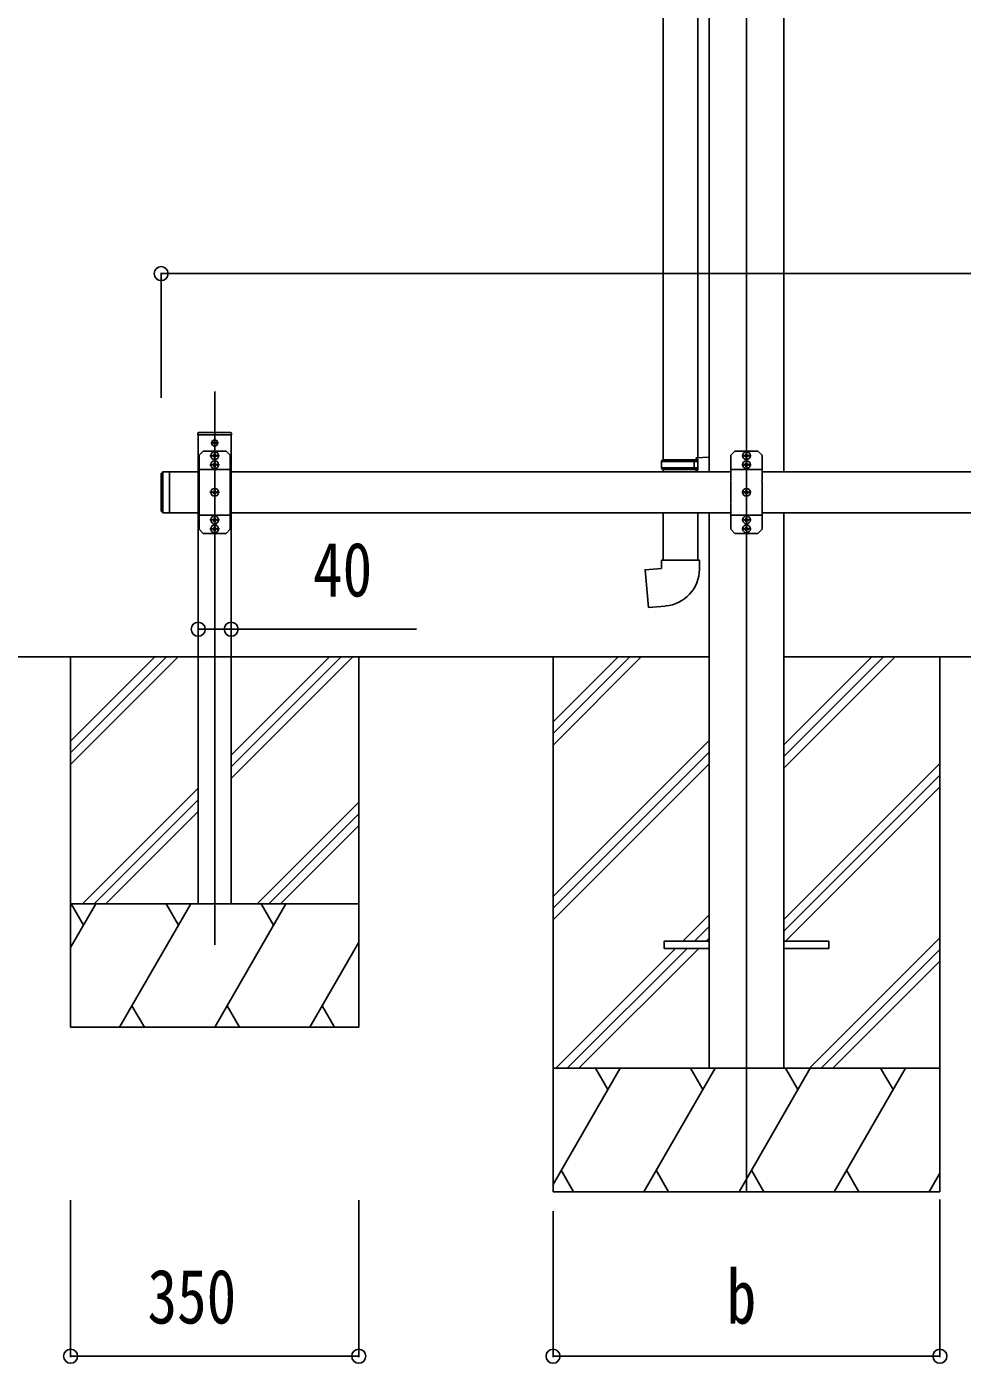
# Model space of a CAD drawing. Units: millimetres, scale not verified. Extents: x -8410 to 8410, y -5941 to 5943.
# Drawn here: x -2665 to -1529, y -4326 to -2702 of the extents above; entities that cross this region are included whole.
import ezdxf
from ezdxf.enums import TextEntityAlignment as Align

# ---------------------------------------------------------------- set-up
doc = ezdxf.new("R2010")
doc.units = ezdxf.units.MM
doc.header["$LTSCALE"] = 30
for name, color, linetype in [('0-4_YKK_12', 2, 'Continuous'), ('0-5_YKK_13', 4, 'Continuous'), ('0-6_YKK_A1', 4, 'Continuous'), ('0-7_YKK_D', 6, 'Continuous')]:
    doc.layers.add(name, color=color, linetype=linetype)
doc.styles.add('ＭＳ ゴシック', font='')
doc.styles.get('ＭＳ ゴシック').set_extended_font_data('MS Gothic')

msp = doc.modelspace()

# ---------------------------------------------------------------- linework, layer by layer
at = {"layer": '0-4_YKK_12'}
for p, q in [((-1790.8, -1374.32), (-1790.8, -4117.89)), ((-2436.81, -3817.89), (-2436.81, -3145.39)), ((-2440.96, -3207.89), (-2432.66, -3207.89)), ((-2436.81, -3212.04), (-2436.81, -3203.74)), ((-2431.07, -3223.39), (-2442.54, -3223.39)), ((-2436.81, -3229.13), (-2436.81, -3217.66)), ((-2436.81, -3240.13), (-2436.81, -3228.66)), ((-1785.07, -3223.39), (-1796.54, -3223.39)), ((-1790.81, -3229.13), (-1790.81, -3217.66)), ((-1790.81, -3240.13), (-1790.81, -3228.66)), ((-2431.07, -3234.39), (-2442.54, -3234.39)), ((-1785.07, -3234.39), (-1796.54, -3234.39)), ((-2436.81, -3273.63), (-2436.81, -3262.16)), ((-1790.81, -3273.63), (-1790.81, -3262.16)), ((-2431.07, -3267.89), (-2442.54, -3267.89)), ((-1785.07, -3267.89), (-1796.54, -3267.89)), ((-2436.81, -3307.13), (-2436.81, -3295.66)), ((-1790.81, -3307.13), (-1790.81, -3295.66)), ((-2431.07, -3301.39), (-2442.54, -3301.39)), ((-2431.07, -3312.39), (-2442.54, -3312.39)), ((-2436.81, -3318.13), (-2436.81, -3306.66)), ((-1785.07, -3301.39), (-1796.54, -3301.39)), ((-1785.07, -3312.39), (-1796.54, -3312.39)), ((-1790.81, -3318.13), (-1790.81, -3306.66))]:
    msp.add_line(p, q, dxfattribs=at)
at = {"layer": '0-5_YKK_13'}
for p, q in [((-1892, -2419.84), (-1892, -3228.33)), ((-1850, -2422.4), (-1850, -3225.78)), ((-2457.31, -3197.89), (-2457.21, -3196.33)), ((-2456.31, -3197.89), (-2457.31, -3197.89)), ((-2456.31, -3197.89), (-2417.31, -3197.89)), ((-2456.21, -3195.39), (-2417.4, -3195.39)), ((-2438.86, -3207.54), (-2438.86, -3208.24)), ((-2438.86, -3207.54), (-2437.66, -3207.54)), ((-2438.86, -3208.24), (-2437.66, -3208.24)), ((-2437.16, -3205.84), (-2436.46, -3205.84)), ((-2437.16, -3205.84), (-2437.16, -3207.04)), ((-2437.16, -3208.74), (-2437.16, -3209.94)), ((-2437.16, -3209.94), (-2436.46, -3209.94)), ((-2436.46, -3205.84), (-2436.46, -3207.04)), ((-2436.46, -3208.74), (-2436.46, -3209.94)), ((-2435.96, -3207.54), (-2434.76, -3207.54)), ((-2435.96, -3208.24), (-2434.76, -3208.24)), ((-2434.76, -3207.54), (-2434.76, -3208.24)), ((-2450.81, -3217.89), (-2455.81, -3222.89)), ((-2455.81, -3222.89), (-2455.81, -3253.18)), ((-2437.52, -3217.89), (-2450.81, -3217.89)), ((-2439.18, -3222.8), (-2438.15, -3222.78)), ((-2439.18, -3223.99), (-2438.15, -3224)), ((-2438.15, -3222.78), (-2437.54, -3222.66)), ((-2438.15, -3224), (-2437.54, -3224.12)), ((-2437.42, -3222.05), (-2437.54, -3222.66)), ((-2437.42, -3224.73), (-2437.54, -3224.12)), ((-2437.4, -3221.02), (-2437.42, -3222.05)), ((-2437.4, -3225.77), (-2437.42, -3224.73)), ((-2437.4, -3232.02), (-2437.42, -3233.05)), ((-2436.21, -3221.02), (-2436.2, -3222.05)), ((-2436.21, -3225.77), (-2436.2, -3224.73)), ((-2436.21, -3232.02), (-2436.2, -3233.05)), ((-2436.2, -3222.05), (-2436.08, -3222.66)), ((-2436.2, -3224.73), (-2436.08, -3224.12)), ((-2422.81, -3217.89), (-2436.09, -3217.89)), ((-2435.47, -3222.78), (-2436.08, -3222.66)), ((-2435.47, -3224), (-2436.08, -3224.12)), ((-2434.43, -3222.8), (-2435.47, -3222.78)), ((-2434.43, -3223.99), (-2435.47, -3224)), ((-2422.81, -3217.89), (-2417.81, -3222.89)), ((-2417.81, -3222.89), (-2417.81, -3253.18)), ((-1894, -3230.33), (-1893, -3228.33)), ((-1894, -3230.33), (-1850, -3230.33)), ((-1894, -3230.33), (-1894, -3238.33)), ((-1893, -3228.33), (-1850, -3228.33)), ((-1854.48, -3230.33), (-1854.91, -3228.33)), ((-1852, -3225.83), (-1836, -3225.36)), ((-1852, -3227.83), (-1852, -3225.83)), ((-1852, -3227.83), (-1850, -3227.83)), ((-1836, -3225.36), (-1836, -3242.89)), ((-1804.81, -3217.89), (-1809.81, -3222.89)), ((-1809.81, -3222.89), (-1809.81, -3253.18)), ((-1791.52, -3217.89), (-1804.81, -3217.89)), ((-1793.18, -3222.8), (-1792.15, -3222.78)), ((-1793.18, -3223.99), (-1792.15, -3224)), ((-1792.15, -3222.78), (-1791.54, -3222.66)), ((-1792.15, -3224), (-1791.54, -3224.12)), ((-1791.42, -3222.05), (-1791.54, -3222.66)), ((-1791.42, -3224.73), (-1791.54, -3224.12)), ((-1791.4, -3221.02), (-1791.42, -3222.05)), ((-1791.4, -3225.77), (-1791.42, -3224.73)), ((-1791.4, -3232.02), (-1791.42, -3233.05)), ((-1790.21, -3221.02), (-1790.2, -3222.05)), ((-1790.21, -3225.77), (-1790.2, -3224.73)), ((-1790.21, -3232.02), (-1790.2, -3233.05)), ((-1790.2, -3222.05), (-1790.08, -3222.66)), ((-1790.2, -3224.73), (-1790.08, -3224.12)), ((-1776.81, -3217.89), (-1790.09, -3217.89)), ((-1789.47, -3222.78), (-1790.08, -3222.66)), ((-1789.47, -3224), (-1790.08, -3224.12)), ((-1788.43, -3222.8), (-1789.47, -3222.78)), ((-1788.43, -3223.99), (-1789.47, -3224)), ((-1776.81, -3217.89), (-1771.81, -3222.89)), ((-1771.81, -3222.89), (-1771.81, -3253.18)), ((-2501.81, -3244.89), (-2501.81, -3290.89)), ((-2499.81, -3242.89), (-2499.81, -3292.89)), ((-2491.81, -3242.89), (-2491.81, -3292.89)), ((-2417.81, -3240.29), (-2455.81, -3240.29)), ((-2439.18, -3233.8), (-2438.15, -3233.78)), ((-2439.18, -3234.99), (-2438.15, -3235)), ((-2438.15, -3233.78), (-2437.54, -3233.66)), ((-2438.15, -3235), (-2437.54, -3235.12)), ((-2437.42, -3233.05), (-2437.54, -3233.66)), ((-2437.42, -3235.73), (-2437.54, -3235.12)), ((-2437.4, -3236.77), (-2437.42, -3235.73)), ((-2436.21, -3236.77), (-2436.2, -3235.73)), ((-2436.2, -3233.05), (-2436.08, -3233.66)), ((-2436.2, -3235.73), (-2436.08, -3235.12)), ((-2435.47, -3233.78), (-2436.08, -3233.66)), ((-2435.47, -3235), (-2436.08, -3235.12)), ((-2434.43, -3233.8), (-2435.47, -3233.78)), ((-2434.43, -3234.99), (-2435.47, -3235)), ((-1894, -3238.33), (-1850, -3238.33)), ((-1894, -3238.33), (-1893, -3240.33)), ((-1893, -3240.33), (-1850, -3240.33)), ((-1892, -3240.33), (-1892, -3242.89)), ((-1852, -3242.83), (-1852, -3240.83)), ((-1852, -3242.83), (-1850.04, -3242.89)), ((-1771.81, -3240.29), (-1809.81, -3240.29)), ((-1793.18, -3233.8), (-1792.15, -3233.78)), ((-1793.18, -3234.99), (-1792.15, -3235)), ((-1792.15, -3233.78), (-1791.54, -3233.66)), ((-1792.15, -3235), (-1791.54, -3235.12)), ((-1791.42, -3233.05), (-1791.54, -3233.66)), ((-1791.42, -3235.73), (-1791.54, -3235.12)), ((-1791.4, -3236.77), (-1791.42, -3235.73)), ((-1790.21, -3236.77), (-1790.2, -3235.73)), ((-1790.2, -3233.05), (-1790.08, -3233.66)), ((-1790.2, -3235.73), (-1790.08, -3235.12)), ((-1789.47, -3233.78), (-1790.08, -3233.66)), ((-1789.47, -3235), (-1790.08, -3235.12)), ((-1788.43, -3233.8), (-1789.47, -3233.78)), ((-1788.43, -3234.99), (-1789.47, -3235)), ((-2455.81, -3254.61), (-2455.81, -3281.18)), ((-2417.81, -3254.61), (-2417.81, -3281.18)), ((-1809.81, -3254.61), (-1809.81, -3281.18)), ((-1771.81, -3254.61), (-1771.81, -3281.18)), ((-2439.18, -3267.3), (-2438.15, -3267.28)), ((-2439.18, -3268.49), (-2438.15, -3268.5)), ((-2438.15, -3267.28), (-2437.54, -3267.16)), ((-2438.15, -3268.5), (-2437.54, -3268.62)), ((-2437.42, -3266.55), (-2437.54, -3267.16)), ((-2437.42, -3269.23), (-2437.54, -3268.62)), ((-2437.4, -3265.52), (-2437.42, -3266.55)), ((-2437.4, -3270.27), (-2437.42, -3269.23)), ((-2436.21, -3265.52), (-2436.2, -3266.55)), ((-2436.21, -3270.27), (-2436.2, -3269.23)), ((-2436.2, -3266.55), (-2436.08, -3267.16)), ((-2436.2, -3269.23), (-2436.08, -3268.62)), ((-2435.47, -3267.28), (-2436.08, -3267.16)), ((-2435.47, -3268.5), (-2436.08, -3268.62)), ((-2434.43, -3267.3), (-2435.47, -3267.28)), ((-2434.43, -3268.49), (-2435.47, -3268.5)), ((-1793.18, -3267.3), (-1792.15, -3267.28)), ((-1793.18, -3268.49), (-1792.15, -3268.5)), ((-1792.15, -3267.28), (-1791.54, -3267.16)), ((-1792.15, -3268.5), (-1791.54, -3268.62)), ((-1791.42, -3266.55), (-1791.54, -3267.16)), ((-1791.42, -3269.23), (-1791.54, -3268.62)), ((-1791.4, -3265.52), (-1791.42, -3266.55)), ((-1791.4, -3270.27), (-1791.42, -3269.23)), ((-1790.21, -3265.52), (-1790.2, -3266.55)), ((-1790.21, -3270.27), (-1790.2, -3269.23)), ((-1790.2, -3266.55), (-1790.08, -3267.16)), ((-1790.2, -3269.23), (-1790.08, -3268.62)), ((-1789.47, -3267.28), (-1790.08, -3267.16)), ((-1789.47, -3268.5), (-1790.08, -3268.62)), ((-1788.43, -3267.3), (-1789.47, -3267.28)), ((-1788.43, -3268.49), (-1789.47, -3268.5)), ((-2501.81, -3290.89), (-2499.81, -3292.89)), ((-2499.81, -3292.89), (-2491.81, -3292.89)), ((-2455.81, -3282.61), (-2455.81, -3312.89)), ((-2417.81, -3295.49), (-2455.81, -3295.49)), ((-2417.81, -3282.61), (-2417.81, -3312.89)), ((-1892, -3292.89), (-1892, -3350.33)), ((-1850, -3292.89), (-1850, -3350.33)), ((-1809.81, -3282.61), (-1809.81, -3312.89)), ((-1771.81, -3295.49), (-1809.81, -3295.49)), ((-1771.81, -3282.61), (-1771.81, -3312.89)), ((-2450.81, -3317.89), (-2455.81, -3312.89)), ((-2439.18, -3300.8), (-2438.15, -3300.78)), ((-2439.18, -3301.99), (-2438.15, -3302)), ((-2439.18, -3311.8), (-2438.15, -3311.78)), ((-2439.18, -3312.99), (-2438.15, -3313)), ((-2438.15, -3300.78), (-2437.54, -3300.66)), ((-2438.15, -3302), (-2437.54, -3302.12)), ((-2438.15, -3311.78), (-2437.54, -3311.66)), ((-2438.15, -3313), (-2437.54, -3313.12)), ((-2437.42, -3300.05), (-2437.54, -3300.66)), ((-2437.42, -3302.73), (-2437.54, -3302.12)), ((-2437.42, -3311.05), (-2437.54, -3311.66)), ((-2437.42, -3313.73), (-2437.54, -3313.12)), ((-2437.4, -3299.02), (-2437.42, -3300.05)), ((-2437.4, -3303.77), (-2437.42, -3302.73)), ((-2437.4, -3310.02), (-2437.42, -3311.05)), ((-2436.21, -3299.02), (-2436.2, -3300.05)), ((-2436.21, -3303.77), (-2436.2, -3302.73)), ((-2436.21, -3310.02), (-2436.2, -3311.05)), ((-2436.2, -3300.05), (-2436.08, -3300.66)), ((-2436.2, -3302.73), (-2436.08, -3302.12)), ((-2436.2, -3311.05), (-2436.08, -3311.66)), ((-2436.2, -3313.73), (-2436.08, -3313.12)), ((-2435.47, -3300.78), (-2436.08, -3300.66)), ((-2435.47, -3302), (-2436.08, -3302.12)), ((-2435.47, -3311.78), (-2436.08, -3311.66)), ((-2435.47, -3313), (-2436.08, -3313.12)), ((-2434.43, -3300.8), (-2435.47, -3300.78)), ((-2434.43, -3301.99), (-2435.47, -3302)), ((-2434.43, -3311.8), (-2435.47, -3311.78)), ((-2434.43, -3312.99), (-2435.47, -3313)), ((-2422.81, -3317.89), (-2417.81, -3312.89)), ((-1804.81, -3317.89), (-1809.81, -3312.89)), ((-1793.18, -3300.8), (-1792.15, -3300.78)), ((-1793.18, -3301.99), (-1792.15, -3302)), ((-1793.18, -3311.8), (-1792.15, -3311.78)), ((-1793.18, -3312.99), (-1792.15, -3313)), ((-1792.15, -3300.78), (-1791.54, -3300.66)), ((-1792.15, -3302), (-1791.54, -3302.12)), ((-1792.15, -3311.78), (-1791.54, -3311.66)), ((-1792.15, -3313), (-1791.54, -3313.12)), ((-1791.42, -3300.05), (-1791.54, -3300.66)), ((-1791.42, -3302.73), (-1791.54, -3302.12)), ((-1791.42, -3311.05), (-1791.54, -3311.66)), ((-1791.42, -3313.73), (-1791.54, -3313.12)), ((-1791.4, -3299.02), (-1791.42, -3300.05)), ((-1791.4, -3303.77), (-1791.42, -3302.73)), ((-1791.4, -3310.02), (-1791.42, -3311.05)), ((-1790.21, -3299.02), (-1790.2, -3300.05)), ((-1790.21, -3303.77), (-1790.2, -3302.73)), ((-1790.21, -3310.02), (-1790.2, -3311.05)), ((-1790.2, -3300.05), (-1790.08, -3300.66)), ((-1790.2, -3302.73), (-1790.08, -3302.12)), ((-1790.2, -3311.05), (-1790.08, -3311.66)), ((-1790.2, -3313.73), (-1790.08, -3313.12)), ((-1789.47, -3300.78), (-1790.08, -3300.66)), ((-1789.47, -3302), (-1790.08, -3302.12)), ((-1789.47, -3311.78), (-1790.08, -3311.66)), ((-1789.47, -3313), (-1790.08, -3313.12)), ((-1788.43, -3300.8), (-1789.47, -3300.78)), ((-1788.43, -3301.99), (-1789.47, -3302)), ((-1788.43, -3311.8), (-1789.47, -3311.78)), ((-1788.43, -3312.99), (-1789.47, -3313)), ((-1776.81, -3317.89), (-1771.81, -3312.89)), ((-2450.81, -3317.89), (-2437.52, -3317.89)), ((-2437.4, -3314.77), (-2437.42, -3313.73)), ((-2436.21, -3314.77), (-2436.2, -3313.73)), ((-2436.09, -3317.89), (-2422.81, -3317.89)), ((-1804.81, -3317.89), (-1791.52, -3317.89)), ((-1791.4, -3314.77), (-1791.42, -3313.73)), ((-1790.21, -3314.77), (-1790.2, -3313.73)), ((-1790.09, -3317.89), (-1776.81, -3317.89)), ((-1894, -3350.33), (-1848, -3350.33)), ((-1894, -3360.33), (-1894, -3350.33)), ((-1848, -3350.33), (-1848, -3361.25)), ((-1890.8, -3813.39), (-1890.8, -3822.39)), ((-1890.8, -3813.39), (-1835.8, -3813.39)), ((-1745.8, -3813.39), (-1690.8, -3813.39)), ((-1690.8, -3813.39), (-1690.8, -3822.39)), ((-1890.8, -3822.39), (-1835.8, -3822.39)), ((-1745.8, -3822.39), (-1690.8, -3822.39))]:
    msp.add_line(p, q, dxfattribs=at)
for points in [[(-2416.4, -3196.33), (-2416.31, -3197.89), (-2417.31, -3197.89)], [(-1854.48, -3230.33), (-1854.48, -3238.33), (-1854.91, -3240.33)], [(-1852, -3240.83), (-1850, -3240.83), (-1850, -3227.83)], [(-2501.81, -3244.89), (-2499.81, -3242.89), (-2491.81, -3242.89)], [(-1889.08, -3406.08), (-1909.92, -3407.9), (-1913.93, -3362.08), (-1894, -3360.33)]]:
    msp.add_lwpolyline(points, dxfattribs=at)
for centre, radius in [((-2436.81, -3207.89), 3.75), ((-2436.81, -3223.39), 4.74), ((-2436.81, -3234.39), 4.74), ((-1790.81, -3223.39), 4.74), ((-1790.81, -3234.39), 4.74), ((-2436.81, -3267.89), 4.74), ((-1790.81, -3267.89), 4.74), ((-2436.81, -3301.39), 4.74), ((-1790.81, -3301.39), 4.74), ((-2436.81, -3312.39), 4.74), ((-1790.81, -3312.39), 4.74)]:
    msp.add_circle(centre, radius, dxfattribs=at)
for centre, radius, start, end in [((-2456.21, -3196.39), 1, 90, 176.5), ((-2417.4, -3196.39), 1, 3.5, 90), ((-2437.66, -3207.04), 0.5, 270, 0), ((-2437.66, -3208.74), 0.5, 0, 90), ((-2435.96, -3207.04), 0.5, 180, 270), ((-2435.96, -3208.74), 0.5, 90, 180), ((-2436.81, -3223.39), 2.45, 165.9892, 194.0108), ((-2436.81, -3217.19), 1, 224.427, 315.573), ((-2436.81, -3223.39), 2.45, 75.9892, 104.0108), ((-2436.81, -3223.39), 2.45, 255.9892, 284.0108), ((-2436.81, -3234.39), 2.45, 75.9892, 104.0108), ((-2436.81, -3223.39), 2.45, 345.9892, 14.0108), ((-1790.81, -3223.39), 2.45, 165.9892, 194.0108), ((-1790.81, -3217.19), 1, 224.427, 315.573), ((-1790.81, -3223.39), 2.45, 75.9892, 104.0108), ((-1790.81, -3223.39), 2.45, 255.9892, 284.0108), ((-1790.81, -3234.39), 2.45, 75.9892, 104.0108), ((-1790.81, -3223.39), 2.45, 345.9892, 14.0108), ((-2436.81, -3234.39), 2.45, 165.9892, 194.0108), ((-2436.81, -3234.39), 2.45, 255.9892, 284.0108), ((-2436.81, -3234.39), 2.45, 345.9892, 14.0108), ((-1790.81, -3234.39), 2.45, 165.9892, 194.0108), ((-1790.81, -3234.39), 2.45, 255.9892, 284.0108), ((-1790.81, -3234.39), 2.45, 345.9892, 14.0108), ((-2456.51, -3253.89), 1, 314.427, 45.573), ((-2417.11, -3253.89), 1, 134.427, 225.573), ((-1810.51, -3253.89), 1, 314.427, 45.573), ((-1771.11, -3253.89), 1, 134.427, 225.573), ((-2436.81, -3267.89), 2.45, 165.9892, 194.0108), ((-2436.81, -3267.89), 2.45, 75.9892, 104.0108), ((-2436.81, -3267.89), 2.45, 255.9892, 284.0108), ((-2436.81, -3267.89), 2.45, 345.9892, 14.0108), ((-1790.81, -3267.89), 2.45, 165.9892, 194.0108), ((-1790.81, -3267.89), 2.45, 75.9892, 104.0108), ((-1790.81, -3267.89), 2.45, 255.9892, 284.0108), ((-1790.81, -3267.89), 2.45, 345.9892, 14.0108), ((-2456.51, -3281.89), 1, 314.427, 45.573), ((-2417.11, -3281.89), 1, 134.427, 225.573), ((-1810.51, -3281.89), 1, 314.427, 45.573), ((-1771.11, -3281.89), 1, 134.427, 225.573), ((-2436.81, -3301.39), 2.45, 165.9892, 194.0108), ((-2436.81, -3312.39), 2.45, 165.9892, 194.0108), ((-2436.81, -3301.39), 2.45, 75.9892, 104.0108), ((-2436.81, -3301.39), 2.45, 255.9892, 284.0108), ((-2436.81, -3312.39), 2.45, 75.9892, 104.0108), ((-2436.81, -3301.39), 2.45, 345.9892, 14.0108), ((-2436.81, -3312.39), 2.45, 345.9892, 14.0108), ((-1790.81, -3301.39), 2.45, 165.9892, 194.0108), ((-1790.81, -3312.39), 2.45, 165.9892, 194.0108), ((-1790.81, -3301.39), 2.45, 75.9892, 104.0108), ((-1790.81, -3301.39), 2.45, 255.9892, 284.0108), ((-1790.81, -3312.39), 2.45, 75.9892, 104.0108), ((-1790.81, -3301.39), 2.45, 345.9892, 14.0108), ((-1790.81, -3312.39), 2.45, 345.9892, 14.0108), ((-2436.81, -3318.59), 1, 44.427, 135.573), ((-2436.81, -3312.39), 2.45, 255.9892, 284.0108), ((-1790.81, -3318.59), 1, 44.427, 135.573), ((-1790.81, -3312.39), 2.45, 255.9892, 284.0108), ((-1893, -3361.25), 45, 275, 0)]:
    msp.add_arc(centre, radius, start, end, dxfattribs=at)
at = {"layer": '0-6_YKK_A1'}
for p, q in [((-1836, -1338.89), (-1836, -3242.89)), ((-1745.6, -1338.89), (-1745.6, -3242.89)), ((-2456.81, -3197.89), (-2416.81, -3197.89)), ((-2456.81, -3197.89), (-2456.81, -3767.89)), ((-2416.81, -3223.23), (-2416.81, -3197.89)), ((-2416.81, -3197.89), (-2416.81, -3767.89)), ((-2491.81, -3242.89), (-2491.81, -3292.89)), ((-2491.81, -3242.89), (-2456.81, -3242.89)), ((-2416.81, -3242.89), (-1809.81, -3242.89)), ((-1094.81, -3242.89), (-1771.81, -3242.89)), ((-2491.81, -3292.89), (-2456.81, -3292.89)), ((-2416.81, -3292.89), (-1809.81, -3292.89)), ((-1836, -3292.89), (-1836, -3967.89)), ((-1771.81, -3292.89), (-1094.81, -3292.89)), ((-1745.6, -3292.89), (-1745.6, -3967.89)), ((-2920.84, -3467.89), (-1835.8, -3467.89)), ((-2611.81, -3467.89), (-2611.81, -3917.89)), ((-2611.81, -3570.24), (-2509.46, -3467.89)), ((-2611.81, -3584.38), (-2495.32, -3467.89)), ((-2611.81, -3598.52), (-2481.17, -3467.89)), ((-2416.81, -3615.66), (-2269.04, -3467.89)), ((-2416.81, -3601.51), (-2283.18, -3467.89)), ((-2416.81, -3587.37), (-2297.33, -3467.89)), ((-2261.81, -3917.89), (-2261.81, -3467.89)), ((-2025.8, -3467.89), (-2025.8, -4117.89)), ((-2025.8, -3546.87), (-1946.82, -3467.89)), ((-2025.8, -3561.01), (-1932.68, -3467.89)), ((-2025.8, -3575.15), (-1918.54, -3467.89)), ((-1745.8, -3603.52), (-1610.17, -3467.89)), ((-1745.8, -3589.38), (-1624.32, -3467.89)), ((-1745.8, -3575.24), (-1638.46, -3467.89)), ((-1745.8, -3467.89), (-403.8, -3467.89)), ((-1555.8, -3467.89), (-1555.8, -4117.89)), ((-2025.8, -3759), (-1835.8, -3569)), ((-2025.8, -3773.14), (-1835.8, -3583.15)), ((-2025.8, -3787.29), (-1835.8, -3597.29)), ((-1745.8, -3787.37), (-1555.8, -3597.37)), ((-1745.8, -3801.51), (-1555.8, -3611.51)), ((-2597.33, -3767.89), (-2456.81, -3627.37)), ((-1743.54, -3813.39), (-1555.8, -3625.65)), ((-2583.19, -3767.89), (-2456.81, -3641.52)), ((-2385.2, -3767.89), (-2261.81, -3644.5)), ((-2569.05, -3767.89), (-2456.81, -3655.66)), ((-2371.05, -3767.89), (-2261.81, -3658.65)), ((-2356.91, -3767.89), (-2261.81, -3672.79)), ((-2611.81, -3821.01), (-2581.14, -3767.89)), ((-2611.81, -3767.89), (-2261.81, -3767.89)), ((-2596.14, -3793.88), (-2611.14, -3767.89)), ((-2552.27, -3917.89), (-2465.67, -3767.89)), ((-2480.67, -3793.88), (-2495.67, -3767.89)), ((-2456.81, -3767.89), (-2416.81, -3767.89)), ((-2436.8, -3917.89), (-2350.2, -3767.89)), ((-2365.2, -3793.87), (-2380.2, -3767.89)), ((-1868.06, -3813.39), (-1835.8, -3781.13)), ((-1853.92, -3813.39), (-1835.8, -3795.28)), ((-2321.33, -3917.89), (-2261.81, -3814.79)), ((-1839.78, -3813.39), (-1835.8, -3809.42)), ((-1714.2, -3967.89), (-1555.8, -3809.5)), ((-2022.56, -3967.89), (-1877.06, -3822.39)), ((-2008.42, -3967.89), (-1862.92, -3822.39)), ((-1994.28, -3967.89), (-1848.78, -3822.39)), ((-1700.05, -3967.89), (-1555.8, -3823.64)), ((-1685.91, -3967.89), (-1555.8, -3837.79)), ((-2537.28, -3891.91), (-2522.28, -3917.89)), ((-2421.8, -3891.91), (-2406.8, -3917.89)), ((-2306.33, -3891.91), (-2291.34, -3917.89)), ((-2611.81, -3917.89), (-2261.81, -3917.89)), ((-1555.8, -3967.89), (-2025.8, -3967.89)), ((-2025.8, -4109.26), (-1944.19, -3967.89)), ((-1959.19, -3993.87), (-1974.19, -3967.89)), ((-1915.32, -4117.89), (-1828.72, -3967.89)), ((-1843.72, -3993.87), (-1858.72, -3967.89)), ((-1799.85, -4117.89), (-1713.25, -3967.89)), ((-1728.25, -3993.87), (-1743.25, -3967.89)), ((-1684.38, -4117.89), (-1597.78, -3967.89)), ((-1612.78, -3993.87), (-1627.78, -3967.89)), ((-2015.79, -4091.91), (-2000.79, -4117.89)), ((-1900.32, -4091.91), (-1885.32, -4117.89)), ((-1784.85, -4091.91), (-1769.85, -4117.89)), ((-1669.38, -4091.91), (-1654.38, -4117.89)), ((-1568.91, -4117.89), (-1555.8, -4095.2)), ((-2025.8, -4117.89), (-1555.8, -4117.89))]:
    msp.add_line(p, q, dxfattribs=at)
at = {"layer": '0-7_YKK_D'}
for p, q in [((-2501.81, -3153.14), (-2501.81, -3001.14)), ((-2501.81, -3002.14), (352.19, -3002.14)), ((-2611.81, -4128.08), (-2611.81, -4318.89)), ((-2261.81, -4128.08), (-2261.81, -4318.89)), ((-2025.8, -4141.43), (-2025.8, -4318.89)), ((-1555.8, -4127.21), (-1555.8, -4318.89)), ((-2261.81, -4317.89), (-2611.81, -4317.89)), ((-2025.8, -4317.89), (-1555.8, -4317.89))]:
    msp.add_line(p, q, dxfattribs=at)
msp.add_lwpolyline([(-2456.81, -3434.33), (-2416.81, -3434.33), (-2191.71, -3434.33)], dxfattribs=at)
for centre in [(-2501.81, -3002.14), (-2456.81, -3434.33), (-2416.81, -3434.33), (-2611.81, -4317.89), (-2261.81, -4317.89), (-2025.8, -4317.89), (-1555.8, -4317.89)]:
    msp.add_circle(centre, 8.5, dxfattribs=at)

# ---------------------------------------------------------------- texts
at = {"layer": '0-7_YKK_D', "style": 'ＭＳ ゴシック', "width": 0.8}
for s, p in [('40', (-2317.31, -3414.33)), ('350', (-2518.41, -4297.89)), ('b', (-1814.8, -4297.89))]:
    msp.add_text(s, height=65.98, dxfattribs=at).set_placement(p, align=Align.BOTTOM_LEFT)

doc.saveas('drawing.dxf')
